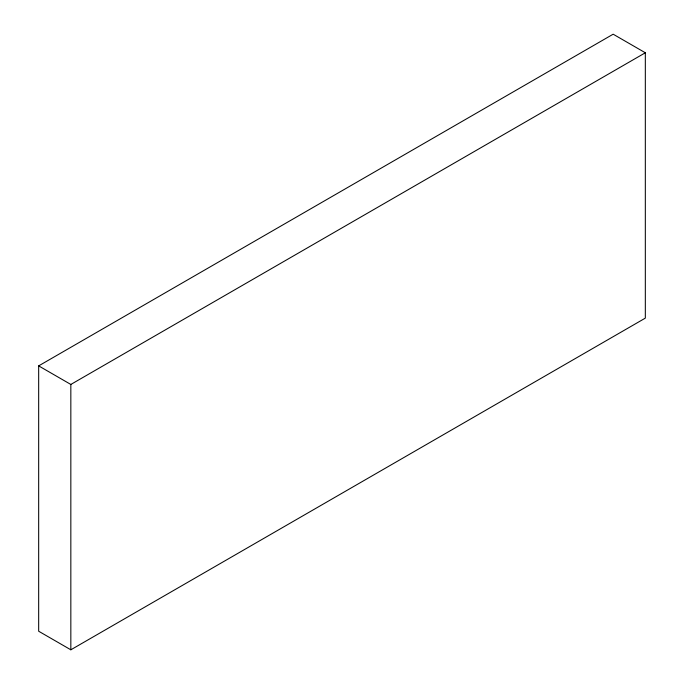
<?xml version="1.0" encoding="UTF-8"?>
<svg xmlns="http://www.w3.org/2000/svg" width="684" height="684" viewBox="0 0 684 684"><rect width="100%" height="100%" fill="white"/><g stroke="black" fill="none" stroke-linecap="round" stroke-linejoin="round"><path stroke-width="1.03" d="M38.672 365.88L613.163 34.2L645.328 52.771L645.328 318.12L70.837 649.8L38.672 631.229L38.672 365.88L70.837 384.451L645.328 52.771M70.837 384.451L70.837 649.8"/></g></svg>
